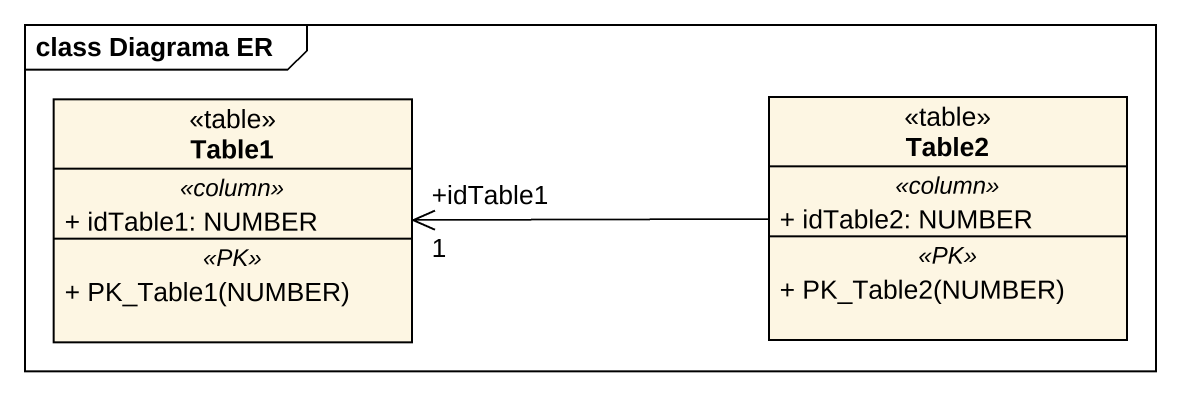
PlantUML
@startuml
mainframe class Diagrama ER
hide circle
hide empty members
skinparam classAttributeIconSize 0
class Table1 <<table>> {
  .. <<column>> ..
  + idTable1: NUMBER
  .. <<PK>> ..
  + PK_Table1(NUMBER)
}
class Table2 <<table>> {
  .. <<column>> ..
  + idTable2: NUMBER
  .. <<PK>> ..
  + PK_Table2(NUMBER)
}
Table2 -left-> "+idTable1\n1" Table1
@enduml
